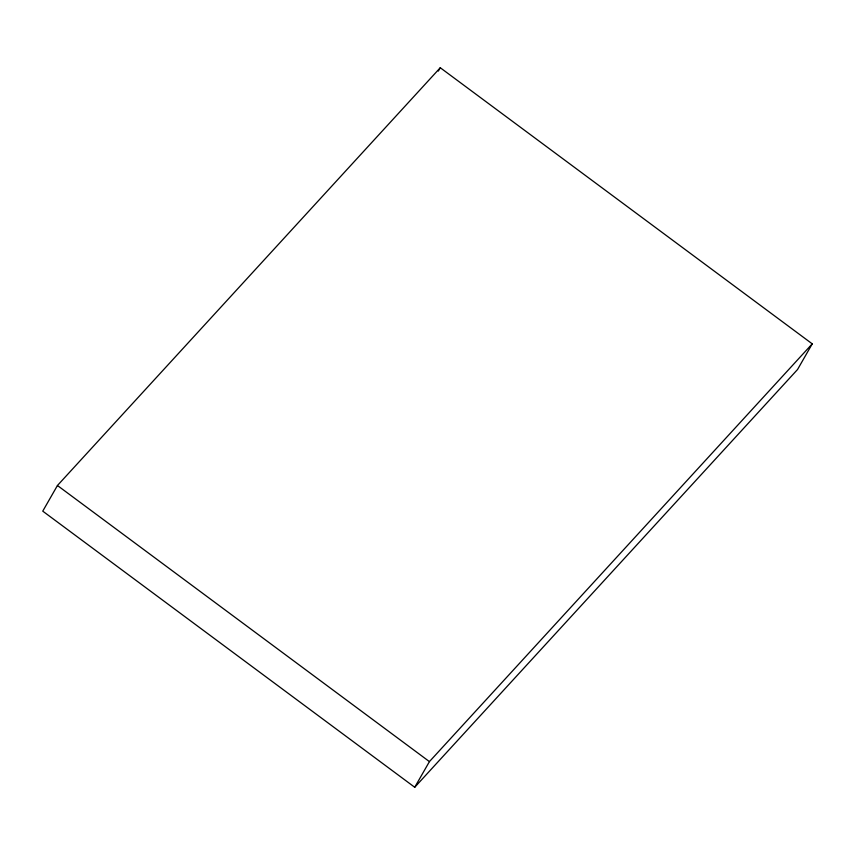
<?xml version="1.0" encoding="UTF-8"?>
<svg xmlns="http://www.w3.org/2000/svg" width="855" height="855" viewBox="0 0 855 855"><rect width="100%" height="100%" fill="white"/><g stroke="black" fill="none" stroke-linecap="round" stroke-linejoin="round"><path stroke-width="1.28" d="M57.445 485.501L42.75 511.151L414.728 787.263L797.555 369.499L812.25 343.849L440.272 67.737L57.445 485.501L429.424 761.613L414.728 787.263M438.348 71.083L440.272 67.737M429.424 761.613L812.25 343.849"/></g></svg>
